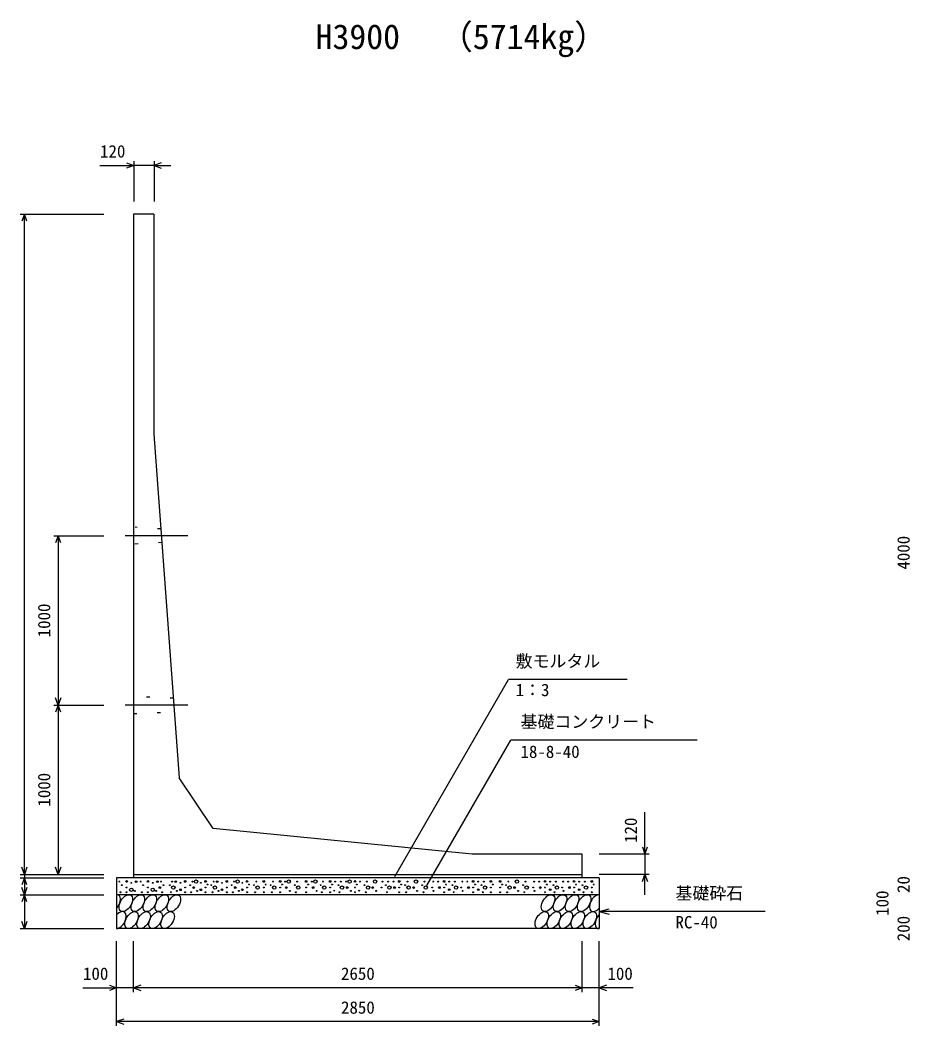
# Model space of a CAD drawing. Units: millimetres, scale not verified. Extents: x -67200 to 67200, y -23760 to 23760.
# Drawn here: x 50069 to 55323, y -14101 to -8160 of the extents above; entities that cross this region are included whole.
import ezdxf
from ezdxf.enums import TextEntityAlignment as Align

# ---------------------------------------------------------------- set-up
doc = ezdxf.new("R2010")
doc.units = ezdxf.units.MM
doc.header["$LTSCALE"] = 80
doc.linetypes.add('CHAIN1', pattern=[8, 5, -1, 1, -1])
doc.linetypes.add('DOTTED', pattern=[1.75, 0.25, -1.5])
for name, color, linetype, lineweight in [('0-0_CENTER', 7, 'CHAIN1', 25), ('0-1_DIM', 7, 'Continuous', 25), ('0-3_HATCH', 6, 'Continuous', 25), ('0-6_OUTLINE', 1, 'Continuous', 25), ('0-7_OUTLINE2', 4, 'DOTTED', 25), ('0-8_TXT', 7, 'Continuous', 25)]:
    doc.layers.add(name, color=color, linetype=linetype, lineweight=lineweight)
doc.styles.add('ＭＳ ゴシック', font='')
doc.styles.get('ＭＳ ゴシック').set_extended_font_data('MS Gothic')

msp = doc.modelspace()

# ---------------------------------------------------------------- linework, layer by layer
at = {"layer": '0-0_CENTER'}
for p, q in [((51058.86, -11205.79), (50689.67, -11205.79)), ((51058.86, -12205.79), (50689.67, -12205.79))]:
    msp.add_line(p, q, dxfattribs=at)
at = {"layer": '0-1_DIM'}
for p, q in [((50539.92, -9018.9), (50739.46, -9018.9)), ((50739.46, -8993.9), (50739.46, -9230.79)), ((50859.46, -9018.9), (50739.46, -9018.9)), ((50859.46, -8993.9), (50859.46, -9230.79)), ((50859.46, -9018.9), (50959.46, -9018.9)), ((50068.75, -9305.79), (50563.75, -9305.79)), ((50093.75, -13205.79), (50093.75, -9305.79)), ((50268.75, -11205.79), (50563.75, -11205.79)), ((50293.75, -11205.79), (50293.75, -12205.79)), ((52280.88, -13217.69), (52952.15, -12055.01)), ((53654.57, -12055.01), (52952.15, -12055.01)), ((50268.75, -12205.79), (50563.75, -12205.79)), ((50293.75, -12205.79), (50293.75, -13205.79)), ((52470.36, -13272.08), (52966.63, -12412.52)), ((54066.18, -12412.52), (52966.63, -12412.52)), ((53758.75, -13085.79), (53758.75, -12838.1)), ((53783.75, -13085.79), (53488.75, -13085.79)), ((53758.75, -13085.79), (53758.75, -13205.79)), ((50068.75, -13205.79), (50563.75, -13205.79)), ((50068.75, -13225.79), (50563.75, -13225.79)), ((50093.75, -13205.79), (50093.75, -13225.79)), ((50093.75, -13225.79), (50093.75, -13325.79)), ((53783.75, -13205.79), (53488.75, -13205.79)), ((53758.75, -13325.79), (53758.75, -13205.79)), ((50068.75, -13325.79), (50563.75, -13325.79)), ((50093.75, -13325.79), (50093.75, -13525.79)), ((53488.75, -13425.79), (53546.71, -13410.26)), ((54469.07, -13425.79), (53488.75, -13425.79)), ((53488.75, -13425.79), (53546.71, -13441.32)), ((50068.75, -13525.79), (50563.75, -13525.79)), ((50638.75, -14100.79), (50638.75, -13600.79)), ((50738.75, -13900.79), (50738.75, -13600.79)), ((53388.75, -13900.79), (53388.75, -13600.79)), ((53388.75, -13900.79), (53388.75, -13600.79)), ((53488.75, -14100.79), (53488.75, -13600.79)), ((50439.21, -13875.79), (50638.75, -13875.79)), ((50738.75, -13875.79), (50638.75, -13875.79)), ((53388.75, -13875.79), (50738.75, -13875.79)), ((53488.75, -13875.79), (53388.75, -13875.79)), ((53688.29, -13875.79), (53488.75, -13875.79)), ((53488.75, -14075.79), (50638.75, -14075.79))]:
    msp.add_line(p, q, dxfattribs=at)
for points in [[(50697.18, -9003.51), (50739.46, -9018.9), (50697.18, -9034.29)], [(50901.75, -9003.51), (50859.46, -9018.9), (50901.75, -9034.29)], [(50109.14, -9348.08), (50093.75, -9305.79), (50078.36, -9348.08)], [(50309.14, -11248.08), (50293.75, -11205.79), (50278.36, -11248.08)], [(50309.14, -12163.51), (50293.75, -12205.79), (50278.36, -12163.51)], [(50309.14, -12248.08), (50293.75, -12205.79), (50278.36, -12248.08)], [(53743.36, -13043.51), (53758.75, -13085.79), (53774.14, -13043.51)], [(50109.14, -13163.51), (50093.75, -13205.79), (50078.36, -13163.51)], [(50309.14, -13163.51), (50293.75, -13205.79), (50278.36, -13163.51)], [(50109.14, -13268.08), (50093.75, -13225.79), (50078.36, -13268.08)], [(53743.36, -13248.08), (53758.75, -13205.79), (53774.14, -13248.08)], [(50109.14, -13283.51), (50093.75, -13325.79), (50078.36, -13283.51)], [(50109.14, -13368.08), (50093.75, -13325.79), (50078.36, -13368.08)], [(50109.14, -13483.51), (50093.75, -13525.79), (50078.36, -13483.51)], [(50596.46, -13860.4), (50638.75, -13875.79), (50596.46, -13891.18)], [(50781.04, -13860.4), (50738.75, -13875.79), (50781.04, -13891.18)], [(53346.46, -13860.4), (53388.75, -13875.79), (53346.46, -13891.18)], [(53531.04, -13860.4), (53488.75, -13875.79), (53531.04, -13891.18)], [(50681.04, -14060.4), (50638.75, -14075.79), (50681.04, -14091.18)], [(53446.46, -14060.4), (53488.75, -14075.79), (53446.46, -14091.18)]]:
    msp.add_lwpolyline(points, dxfattribs=at)
at = {"layer": '0-3_HATCH'}
for centre, radius in [((50654.72, -13248.62), 2.5), ((50697.61, -13247.74), 5), ((50753.69, -13248.62), 5), ((50780.82, -13248.62), 2.5), ((50823.72, -13247.74), 5), ((50879.79, -13248.62), 5), ((50900.82, -13248.62), 2.5), ((50966.68, -13248.62), 2.5), ((50987.71, -13248.62), 5), ((51043.78, -13247.74), 5), ((51086.68, -13248.62), 2.5), ((51107.71, -13248.62), 10), ((51163.78, -13247.74), 5), ((51211.9, -13248.62), 2.5), ((51232.93, -13248.62), 5), ((51289.01, -13247.74), 5), ((51331.9, -13248.62), 2.5), ((51352.93, -13248.62), 10), ((51409.01, -13247.74), 5), ((51463.83, -13248.62), 2.5), ((51507.45, -13247.74), 5), ((51562.26, -13248.62), 2.5), ((51604.44, -13247.74), 5), ((51634.14, -13248.62), 2.5), ((51655.17, -13248.62), 10), ((51704.54, -13248.62), 2.5), ((51757.83, -13247.74), 5), ((51791.8, -13248.62), 2.5), ((51812.83, -13248.62), 10), ((51857.51, -13248.62), 2.5), ((51899.69, -13247.74), 5), ((51929.38, -13248.62), 2.5), ((51962.64, -13248.62), 2.5), ((51993.42, -13248.62), 2.5), ((52014.46, -13248.62), 10), ((52046.22, -13247.74), 5), ((52075.92, -13248.62), 2.5), ((52116.93, -13248.62), 2.5), ((52165.09, -13248.62), 10), ((52209.18, -13248.62), 2.5), ((52242.43, -13248.62), 2.5), ((52273.22, -13248.62), 2.5), ((52307.62, -13247.74), 5), ((52356.1, -13248.62), 2.5), ((52406.74, -13248.62), 10), ((52457.37, -13248.62), 2.5), ((52508.84, -13248.62), 2.5), ((52538.21, -13248.62), 2.5), ((52572.62, -13247.74), 5), ((52602.93, -13248.62), 2.5), ((52636.16, -13248.62), 2.5), ((52680.33, -13248.62), 2.5), ((52709.7, -13248.62), 2.5), ((52744.11, -13247.74), 5), ((52774.42, -13248.62), 2.5), ((52807.64, -13248.62), 2.5), ((52848.58, -13247.74), 5), ((52903.59, -13247.74), 5), ((52952.07, -13248.62), 2.5), ((53002.7, -13248.62), 10), ((53053.34, -13248.62), 2.5), ((53104.81, -13248.62), 2.5), ((53134.18, -13248.62), 2.5), ((53168.59, -13247.74), 5), ((53198.9, -13248.62), 2.5), ((53232.12, -13248.62), 2.5), ((53276.29, -13248.62), 2.5), ((53305.66, -13248.62), 2.5), ((53340.07, -13247.74), 5), ((53370.38, -13248.62), 2.5), ((53403.61, -13248.62), 2.5), ((53444.55, -13247.74), 5), ((50668.74, -13269.63), 2.5), ((50697.61, -13283.63), 2.5), ((50725.65, -13296.77), 10), ((50725.65, -13255.62), 2.5), ((50746.68, -13303.77), 2.5), ((50794.84, -13269.63), 2.5), ((50823.72, -13283.63), 2.5), ((50851.76, -13296.77), 10), ((50851.76, -13255.62), 2.5), ((50872.78, -13303.77), 2.5), ((50893.81, -13283.63), 5), ((50914.84, -13269.63), 2.5), ((50952.66, -13269.63), 2.5), ((50973.69, -13283.63), 10), ((50994.72, -13303.77), 2.5), ((51015.74, -13296.77), 5), ((51015.74, -13255.62), 2.5), ((51043.78, -13283.63), 2.5), ((51072.66, -13269.63), 2.5), ((51093.69, -13283.63), 5), ((51114.72, -13303.77), 2.5), ((51135.74, -13296.77), 5), ((51135.74, -13255.62), 2.5), ((51163.78, -13283.63), 2.5), ((51175.12, -13265.31), 2.5), ((51197.88, -13269.63), 2.5), ((51218.91, -13283.63), 10), ((51239.94, -13303.77), 2.5), ((51260.97, -13296.77), 5), ((51260.97, -13255.62), 2.5), ((51289.01, -13283.63), 2.5), ((51317.88, -13269.63), 2.5), ((51338.91, -13283.63), 5), ((51359.94, -13303.77), 2.5), ((51380.97, -13296.77), 5), ((51380.97, -13255.62), 2.5), ((51409.01, -13283.63), 2.5), ((51420.35, -13265.31), 2.5), ((51449.81, -13269.63), 2.5), ((51470.84, -13283.63), 10), ((51507.45, -13283.63), 2.5), ((51518.79, -13265.31), 2.5), ((51548.25, -13269.63), 2.5), ((51569.28, -13283.63), 10), ((51604.44, -13283.63), 2.5), ((51615.78, -13265.31), 2.5), ((51641.15, -13283.63), 5), ((51662.18, -13303.77), 2.5), ((51690.52, -13269.63), 2.5), ((51711.55, -13283.63), 10), ((51757.83, -13283.63), 2.5), ((51769.17, -13265.31), 2.5), ((51798.81, -13283.63), 5), ((51819.84, -13303.77), 2.5), ((51843.49, -13269.63), 2.5), ((51864.52, -13283.63), 10), ((51899.69, -13283.63), 2.5), ((51911.03, -13265.31), 2.5), ((51924.34, -13301.98), 2.5), ((51948.62, -13269.63), 2.5), ((51969.65, -13283.63), 10), ((52000.44, -13283.63), 5), ((52021.46, -13303.77), 2.5), ((52046.22, -13283.63), 2.5), ((52057.56, -13265.31), 2.5), ((52070.88, -13301.98), 2.5), ((52102.91, -13269.63), 2.5), ((52123.94, -13283.63), 10), ((52151.07, -13283.63), 5), ((52172.1, -13303.77), 2.5), ((52202.74, -13283.63), 2.5), ((52228.41, -13269.63), 2.5), ((52249.44, -13283.63), 10), ((52280.23, -13283.63), 5), ((52307.62, -13283.63), 2.5), ((52318.96, -13265.31), 2.5), ((52342.08, -13269.63), 2.5), ((52363.11, -13283.63), 10), ((52392.72, -13283.63), 5), ((52413.74, -13303.77), 2.5), ((52443.36, -13269.63), 2.5), ((52464.39, -13283.63), 10), ((52502.41, -13283.63), 2.5), ((52510.75, -13303.77), 2.5), ((52545.23, -13283.63), 5), ((52572.62, -13283.63), 2.5), ((52583.96, -13265.31), 2.5), ((52603.1, -13295.92), 5), ((52622.14, -13269.63), 2.5), ((52643.17, -13283.63), 10), ((52673.89, -13283.63), 2.5), ((52682.24, -13303.77), 2.5), ((52716.71, -13283.63), 5), ((52744.11, -13283.63), 2.5), ((52755.45, -13265.31), 2.5), ((52774.58, -13295.92), 5), ((52793.63, -13269.63), 2.5), ((52814.66, -13283.63), 10), ((52848.58, -13283.63), 2.5), ((52859.92, -13265.31), 2.5), ((52903.59, -13283.63), 2.5), ((52914.93, -13265.31), 2.5), ((52938.05, -13269.63), 2.5), ((52959.08, -13283.63), 10), ((52988.68, -13283.63), 5), ((53009.71, -13303.77), 2.5), ((53039.32, -13269.63), 2.5), ((53060.35, -13283.63), 10), ((53098.37, -13283.63), 2.5), ((53106.72, -13303.77), 2.5), ((53141.19, -13283.63), 5), ((53168.59, -13283.63), 2.5), ((53179.93, -13265.31), 2.5), ((53199.06, -13295.92), 5), ((53218.11, -13269.63), 2.5), ((53239.14, -13283.63), 10), ((53269.86, -13283.63), 2.5), ((53278.2, -13303.77), 2.5), ((53312.68, -13283.63), 5), ((53340.07, -13283.63), 2.5), ((53351.41, -13265.31), 2.5), ((53370.55, -13295.92), 5), ((53389.59, -13269.63), 2.5), ((53410.62, -13283.63), 10), ((53444.55, -13283.63), 2.5), ((53455.89, -13265.31), 2.5), ((50661.73, -13311.65), 2.5), ((50697.61, -13311.65), 2.5), ((50787.83, -13311.65), 2.5), ((50823.72, -13311.65), 2.5), ((50907.83, -13311.65), 2.5), ((50959.67, -13311.65), 2.5), ((51043.78, -13311.65), 2.5), ((51079.67, -13311.65), 2.5), ((51163.78, -13311.65), 2.5), ((51204.89, -13311.65), 2.5), ((51289.01, -13311.65), 2.5), ((51324.89, -13311.65), 2.5), ((51409.01, -13311.65), 2.5), ((51456.82, -13311.65), 2.5), ((51507.45, -13311.65), 2.5), ((51555.26, -13311.65), 2.5), ((51604.44, -13311.65), 2.5), ((51697.53, -13311.65), 2.5), ((51757.83, -13311.65), 2.5), ((51850.5, -13311.65), 2.5), ((51899.69, -13311.65), 2.5), ((51955.63, -13311.65), 2.5), ((52046.22, -13311.65), 2.5), ((52109.92, -13311.65), 2.5), ((52235.42, -13311.65), 2.5), ((52307.62, -13311.65), 2.5), ((52349.09, -13311.65), 2.5), ((52450.37, -13311.65), 2.5), ((52572.62, -13311.65), 2.5), ((52629.15, -13311.65), 2.5), ((52744.11, -13311.65), 2.5), ((52800.64, -13311.65), 2.5), ((52848.58, -13311.65), 2.5), ((52903.59, -13311.65), 2.5), ((52945.06, -13311.65), 2.5), ((53046.33, -13311.65), 2.5), ((53168.59, -13311.65), 2.5), ((53225.12, -13311.65), 2.5), ((53340.07, -13311.65), 2.5), ((53396.6, -13311.65), 2.5), ((53444.55, -13311.65), 2.5)]:
    msp.add_circle(centre, radius, dxfattribs=at)
for centre, start_param, end_param in [((50622.26, -13375.81), 4.385593, 6.6745444), ((53470.27, -13375.81), 0.3357715, 4.4411806), ((50656.02, -13475.79), 3.5111464, 7.548991), ((53504.03, -13475.79), 1.2110787, 3.5658734)]:
    msp.add_ellipse(centre, major_axis=(29.09, 47.08), ratio=0.5792, start_param=start_param, end_param=end_param, dxfattribs=at)
for centre in [(50693.21, -13375.81), (50764.15, -13375.81), (50835.1, -13375.81), (50906.04, -13375.81), (50976.99, -13375.81), (53186.49, -13375.81), (53257.44, -13375.81), (53328.38, -13375.81), (53399.33, -13375.81), (50726.97, -13475.79), (50797.91, -13475.79), (50868.86, -13475.79), (50939.8, -13475.79), (53149.31, -13475.79), (53220.25, -13475.79), (53291.2, -13475.79), (53362.14, -13475.79), (53433.09, -13475.79)]:
    msp.add_ellipse(centre, major_axis=(29.09, 47.08), ratio=0.5792, dxfattribs=at)
at = {"layer": '0-6_OUTLINE'}
for p, q in [((50858.75, -9305.79), (50858.75, -10605.79)), ((50858.75, -10605.79), (51008.75, -12635.79)), ((51208.75, -12935.79), (51008.75, -12635.79)), ((52738.75, -13085.79), (51208.75, -12935.79)), ((50738.75, -13205.79), (53388.75, -13205.79)), ((53488.75, -13225.79), (53488.75, -13525.79)), ((53488.75, -13325.79), (50638.75, -13325.79)), ((53488.75, -13525.79), (50638.75, -13525.79))]:
    msp.add_line(p, q, dxfattribs=at)
for points in [[(50858.75, -9305.79), (50738.75, -9305.79), (50738.75, -13225.79)], [(53388.75, -13225.79), (53388.75, -13085.79), (52738.75, -13085.79)], [(53488.75, -13225.79), (50638.75, -13225.79), (50638.75, -13525.79)]]:
    msp.add_lwpolyline(points, dxfattribs=at)
at = {"layer": '0-7_OUTLINE2'}
for p, q in [((50900.13, -11165.79), (50747.75, -11155.79)), ((50906.04, -11245.79), (50738.75, -11255.79)), ((50974.02, -12165.79), (50738.75, -12155.79)), ((50738.75, -12255.79), (50979.93, -12245.79))]:
    msp.add_line(p, q, dxfattribs=at)

# ---------------------------------------------------------------- texts
at = {"layer": '0-1_DIM', "style": 'ＭＳ ゴシック'}
for s, p in [('120', (50540.82, -8993.9)), ('敷モルタル', (52995, -12005.01)), ('1：3', (52995, -12175.13)), ('基礎コンクリート', (53023.89, -12362.52)), ('18-8-40', (53023.89, -12540.15)), ('基礎砕石', (53939, -13375.79)), ('RC-40', (53939, -13547.17)), ('100', (50440.11, -13850.79)), ('2650', (51963.75, -13850.79)), ('100', (53537.39, -13850.79)), ('2850', (51963.75, -14050.79))]:
    msp.add_text(s, height=73.31, dxfattribs=at).set_placement(p, align=Align.BOTTOM_LEFT)
for s, p in [('4000', (55344.11, -11405.79)), ('1000', (50268.75, -11805.79)), ('1000', (50268.75, -12805.79)), ('120', (53733.75, -13020.15)), ('20', (55344.11, -13315.73)), ('100', (55219.11, -13450.79)), ('200', (55344.11, -13600.79))]:
    msp.add_text(s, height=73.31, rotation=90, dxfattribs=at).set_placement(p, align=Align.BOTTOM_LEFT)
at = {"layer": '0-8_TXT', "style": 'ＭＳ ゴシック'}
for s, p in [('H3900', (51813.75, -8375.55)), ('（5714kg）', (52542.37, -8375.55))]:
    msp.add_text(s, height=146.6, dxfattribs=at).set_placement(p, align=Align.BOTTOM_LEFT)

doc.saveas('drawing.dxf')
